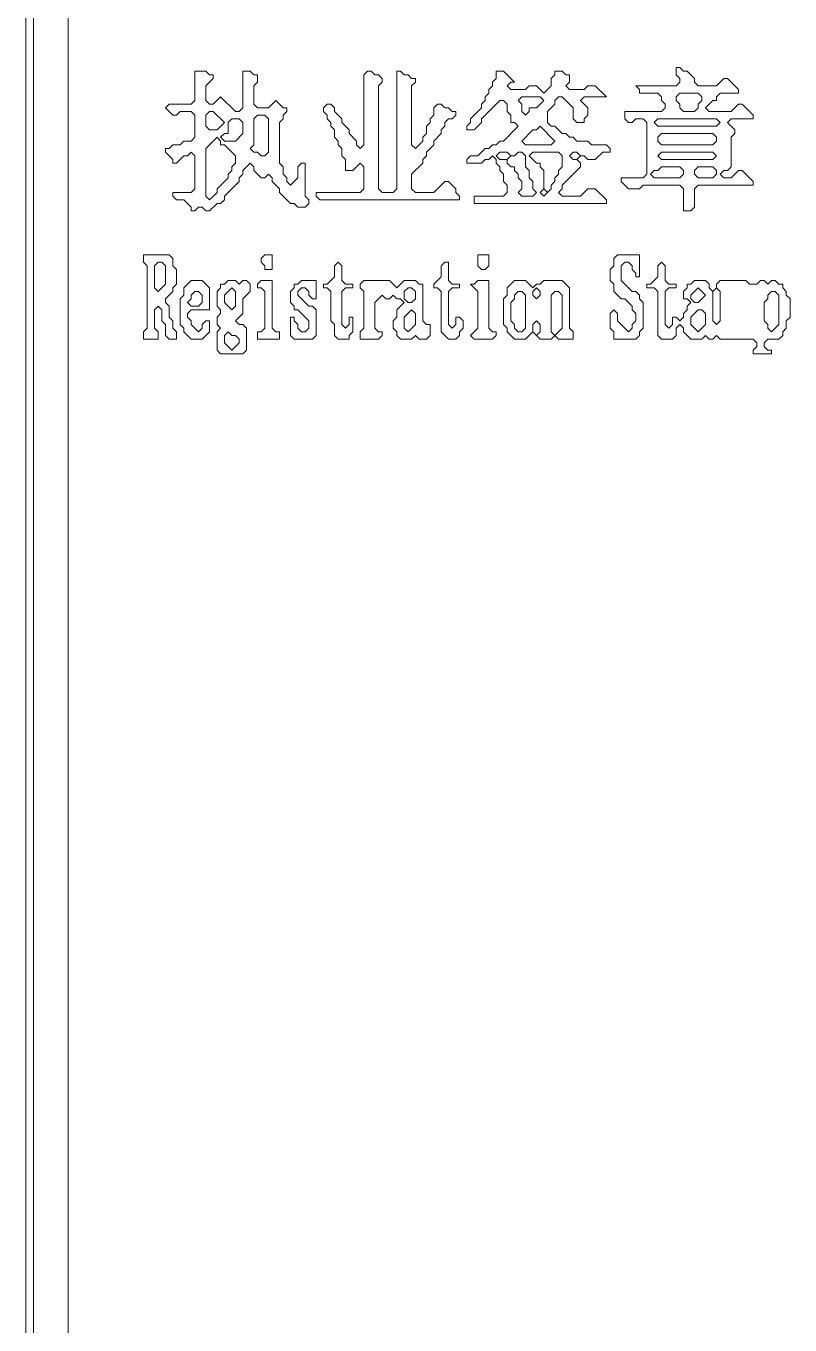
# Model space of a CAD drawing. Header units: millimetres. Extents: x 24 to 865, y 18 to 612.
# Drawn here: x 774.98 to 793.2, y 96.38 to 127.37 of the extents above; entities that cross this region are included whole.
import ezdxf

# ---------------------------------------------------------------- set-up
doc = ezdxf.new("R2010")
doc.units = ezdxf.units.MM
for name, color, linetype, lineweight in [('TRACE_CURVE', 6, 'Continuous', 0), ('TRACE_STRAIGHT', 5, 'Continuous', 0), ('TRACE_TEXT_SYMBOL', 6, 'Continuous', 0)]:
    doc.layers.add(name, color=color, linetype=linetype, lineweight=lineweight)

msp = doc.modelspace()

# ---------------------------------------------------------------- linework, layer by layer
at = {"layer": 'TRACE_CURVE', "color": 6}
msp.add_lwpolyline([(774.98, 600.7), (774.98, 28.726), (775.156, 28.726), (775.156, 600.7)], close=True, dxfattribs=at)
at = {"layer": 'TRACE_STRAIGHT', "color": 5}
msp.add_line((775.986, 601.456), (775.986, 27.883), dxfattribs=at)
at = {"layer": 'TRACE_TEXT_SYMBOL', "color": 6}
for points in [[(779.009, 126.288), (779.009, 125.587), (778.921, 125.5), (778.396, 125.5), (778.308, 125.412), (778.484, 125.237), (778.571, 125.237), (778.659, 125.325), (778.921, 125.325), (779.009, 125.237), (779.009, 124.712), (778.921, 124.624), (778.746, 124.624), (778.659, 124.536), (778.484, 124.536), (778.396, 124.449), (778.308, 124.449), (778.308, 124.361), (778.484, 124.186), (778.484, 124.098), (778.571, 124.098), (778.746, 124.274), (778.834, 124.274), (778.921, 124.361), (779.009, 124.274), (779.009, 123.485), (778.921, 123.398), (778.484, 123.398), (778.484, 123.31), (778.571, 123.223), (778.746, 123.223), (778.921, 123.048), (778.921, 122.96), (779.009, 122.96), (779.097, 123.048), (779.184, 123.048), (779.272, 122.96), (779.359, 122.96), (779.535, 123.135), (779.622, 123.135), (779.71, 123.223), (779.71, 123.31), (780.06, 123.661), (780.06, 123.748), (780.148, 123.836), (780.148, 123.923), (780.323, 124.098), (780.41, 124.011), (780.41, 123.923), (780.585, 123.748), (780.673, 123.748), (780.761, 123.836), (780.848, 123.748), (780.848, 123.661), (781.023, 123.485), (781.023, 123.398), (781.286, 123.135), (781.374, 123.135), (781.461, 123.048), (781.636, 123.048), (781.724, 123.135), (781.724, 123.223), (781.636, 123.31), (781.636, 124.098)], [(781.636, 124.098), (781.549, 124.098), (781.461, 124.011), (781.461, 123.748), (781.286, 123.573), (781.198, 123.661), (781.198, 123.748), (781.111, 123.836), (781.111, 124.011), (781.023, 124.098), (781.023, 125.062), (781.111, 125.149), (781.111, 125.237), (781.198, 125.325), (781.198, 125.412), (781.111, 125.412), (780.936, 125.587), (780.761, 125.412), (780.498, 125.412), (780.41, 125.5), (780.41, 125.938), (780.498, 126.025), (780.498, 126.2), (780.41, 126.2), (780.323, 126.288), (780.148, 126.288), (780.148, 125.412), (780.06, 125.325), (779.972, 125.325), (779.622, 125.675), (779.447, 125.5), (779.359, 125.5), (779.272, 125.587), (779.272, 125.938), (779.447, 126.113), (779.447, 126.2), (779.359, 126.2), (779.272, 126.288), (779.009, 126.288)], [(783.125, 126.288), (783.038, 126.2), (783.038, 124.536), (782.95, 124.449), (782.862, 124.536), (782.862, 124.624), (782.687, 124.799), (782.687, 124.887), (782.512, 125.062), (782.512, 125.149), (782.337, 125.325), (782.337, 125.412), (782.249, 125.5), (782.162, 125.5), (782.074, 125.412), (782.074, 125.325), (782.162, 125.237), (782.162, 125.149), (782.249, 125.062), (782.249, 124.974), (782.337, 124.887), (782.337, 124.712), (782.425, 124.624), (782.425, 124.536), (782.512, 124.449), (782.512, 124.274), (782.6, 124.186), (782.6, 123.923), (782.775, 123.923), (782.95, 124.098), (783.038, 124.011), (783.038, 123.485), (782.95, 123.398), (781.899, 123.398), (781.899, 123.31), (781.987, 123.223), (785.315, 123.223), (785.315, 123.31), (785.227, 123.398), (785.227, 123.485), (785.052, 123.661), (784.964, 123.661), (784.702, 123.398), (784.264, 123.398), (784.176, 123.485), (784.176, 123.836), (784.439, 124.098), (784.439, 124.186), (784.526, 124.274), (784.526, 124.361), (784.702, 124.536), (784.702, 124.624), (784.877, 124.799), (784.877, 124.887), (784.964, 124.974), (784.964, 125.062), (785.052, 125.149), (785.14, 125.149), (785.227, 125.237), (785.227, 125.325), (785.14, 125.325), (785.052, 125.412), (784.964, 125.412), (784.877, 125.5)], [(784.877, 125.5), (784.789, 125.5), (784.702, 125.412), (784.702, 125.237), (784.614, 125.149), (784.614, 125.062), (784.526, 124.974), (784.526, 124.799), (784.439, 124.712), (784.439, 124.624), (784.264, 124.449), (784.176, 124.536), (784.176, 125.938), (784.264, 126.025), (784.264, 126.113), (784.176, 126.113), (784.089, 126.2), (784.001, 126.2), (783.913, 126.288), (783.826, 126.288), (783.826, 123.485), (783.738, 123.398), (783.476, 123.398), (783.388, 123.485), (783.388, 125.938), (783.476, 126.025), (783.476, 126.113), (783.388, 126.2), (783.3, 126.2), (783.213, 126.288), (783.125, 126.288)], [(786.19, 126.288), (786.19, 126.113), (786.103, 126.025), (786.103, 125.938), (786.015, 125.85), (786.015, 125.762), (785.928, 125.675), (785.928, 125.587), (785.84, 125.5), (785.84, 125.412), (785.577, 125.149), (785.577, 125.062), (785.49, 124.974), (785.49, 124.887), (785.665, 124.887), (785.84, 125.062), (785.84, 125.149), (786.278, 125.587), (786.366, 125.587), (786.453, 125.5), (786.453, 125.325), (786.541, 125.237), (786.541, 125.062), (786.628, 125.062), (786.716, 124.974), (786.366, 124.624), (786.278, 124.624), (786.19, 124.536), (786.103, 124.536), (786.015, 124.449), (785.928, 124.449), (785.753, 124.274), (785.577, 124.274), (785.49, 124.186), (785.49, 124.098), (785.84, 124.098), (785.928, 124.186), (786.015, 124.186), (786.103, 124.274), (786.19, 124.186), (786.19, 124.098), (786.278, 124.011), (786.278, 123.923), (786.366, 123.836), (786.366, 123.661), (786.453, 123.573), (786.453, 123.398), (786.366, 123.31), (785.665, 123.31), (785.665, 123.135), (788.818, 123.135), (788.818, 123.223), (788.555, 123.485), (788.38, 123.485), (788.205, 123.31), (787.767, 123.31), (787.679, 123.398), (787.767, 123.485), (787.767, 123.573), (788.205, 124.011), (788.205, 124.098), (788.117, 124.186), (788.205, 124.274), (788.292, 124.274)], [(788.292, 124.274), (788.38, 124.186), (788.555, 124.186), (788.73, 124.361), (788.905, 124.361), (788.905, 124.449), (788.818, 124.536), (788.467, 124.536), (788.38, 124.624), (788.117, 124.624), (788.03, 124.712), (787.942, 124.712), (787.854, 124.799), (787.767, 124.799), (787.592, 124.974), (787.504, 124.974), (787.417, 125.062), (787.417, 125.325), (787.592, 125.5), (787.592, 125.587), (787.679, 125.675), (787.767, 125.675), (788.03, 125.412), (788.03, 125.149), (788.117, 125.062), (788.292, 125.062), (788.292, 125.149), (788.38, 125.237), (788.38, 125.412), (788.205, 125.587), (788.292, 125.675), (788.818, 125.675), (788.555, 125.938), (788.38, 125.938), (788.292, 125.85), (787.942, 125.85), (787.854, 125.938), (787.942, 126.025), (787.942, 126.2), (787.854, 126.2), (787.767, 126.288), (787.592, 126.288), (787.592, 126.2), (787.504, 126.113), (787.504, 125.938), (787.329, 125.762), (787.154, 125.938), (786.979, 125.938), (786.891, 125.85), (786.541, 125.85), (786.453, 125.938), (786.541, 126.025), (786.628, 126.025), (786.366, 126.288), (786.19, 126.288)], [(790.482, 126.375), (790.482, 126.2), (790.569, 126.113), (790.569, 126.025), (790.482, 125.938), (789.518, 125.938), (789.606, 125.85), (789.606, 125.762), (790.044, 125.762), (790.131, 125.675), (790.131, 125.587), (790.219, 125.5), (790.219, 125.412), (790.131, 125.325), (789.256, 125.325), (789.256, 125.149), (789.343, 125.062), (789.431, 125.062), (789.518, 125.149), (789.694, 125.149), (789.781, 125.062), (789.781, 123.836), (789.694, 123.748), (789.168, 123.748), (789.168, 123.661), (789.343, 123.485), (789.606, 123.485), (789.694, 123.573), (790.569, 123.573), (790.657, 123.485), (790.657, 122.96), (790.832, 122.96), (790.92, 123.048), (790.92, 123.485), (791.007, 123.573), (792.321, 123.573), (792.321, 123.661), (792.058, 123.923), (791.971, 123.923), (791.795, 123.748), (791.62, 123.748), (791.533, 123.836), (791.62, 123.923), (791.708, 123.923), (791.795, 124.011), (791.795, 124.712), (791.883, 124.799), (791.883, 124.887), (791.708, 125.062), (791.795, 125.149), (792.321, 125.149), (792.321, 125.237), (792.058, 125.5), (791.971, 125.5), (791.795, 125.325), (791.27, 125.325), (791.182, 125.412), (791.358, 125.587), (791.445, 125.587), (791.445, 125.675), (791.533, 125.762), (791.971, 125.762), (791.971, 125.85), (791.708, 126.113)], [(791.708, 126.113), (791.62, 126.113), (791.445, 125.938), (791.007, 125.938), (790.92, 126.025), (790.92, 126.113), (790.745, 126.288), (790.657, 126.288), (790.569, 126.375), (790.482, 126.375)], [(790.131, 121.734), (790.044, 121.646), (790.044, 121.384), (789.869, 121.208), (789.781, 121.208), (789.781, 121.121), (789.956, 121.121), (790.044, 121.033), (790.044, 119.982), (790.131, 119.895), (790.394, 119.895), (790.482, 119.982), (790.482, 120.157), (790.569, 120.245), (790.657, 120.157), (790.657, 120.07), (790.832, 119.895), (791.095, 119.895), (791.182, 119.982), (791.27, 119.895), (791.358, 119.895), (791.445, 119.982), (791.533, 119.895), (792.321, 119.895), (792.409, 119.807), (792.409, 119.72), (792.321, 119.632), (792.321, 119.544), (792.759, 119.544), (792.759, 119.632), (792.671, 119.632), (792.584, 119.72), (792.584, 119.807), (792.671, 119.895), (792.934, 119.895), (793.022, 119.982), (793.022, 120.07), (793.109, 120.157), (793.109, 120.333), (793.197, 120.42), (793.197, 120.858), (793.109, 120.946), (793.109, 121.033), (793.022, 121.121), (793.022, 121.208), (792.934, 121.208), (792.846, 121.296), (792.759, 121.296), (792.671, 121.208), (792.584, 121.296), (792.496, 121.296), (792.409, 121.208), (792.233, 121.208), (792.146, 121.296), (791.533, 121.296), (791.445, 121.208), (791.445, 121.121), (791.358, 121.033), (791.27, 121.121), (791.27, 121.208), (791.182, 121.296), (790.92, 121.296), (790.832, 121.208), (790.745, 121.208)], [(790.745, 121.208), (790.745, 121.121), (790.657, 121.033), (790.657, 120.858), (790.745, 120.858), (790.832, 120.77), (790.745, 120.683), (790.745, 120.595), (790.657, 120.508), (790.657, 120.42), (790.569, 120.333), (790.482, 120.42), (790.394, 120.42), (790.394, 120.245), (790.307, 120.157), (790.219, 120.245), (790.219, 121.033), (790.307, 121.121), (790.482, 121.121), (790.482, 121.208), (790.307, 121.208), (790.219, 121.296), (790.219, 121.646), (790.131, 121.734)]]:
    msp.add_lwpolyline(points, dxfattribs=at)
for points in [[(786.716, 125.587), (786.804, 125.675), (787.241, 125.675), (787.329, 125.587), (787.154, 125.412), (786.979, 125.412), (786.979, 125.325), (786.891, 125.237), (786.804, 125.325), (786.804, 125.5)], [(790.482, 125.675), (790.569, 125.762), (791.007, 125.762), (791.095, 125.675), (791.095, 125.587), (791.007, 125.5), (791.007, 125.412), (790.92, 125.325), (790.657, 125.325), (790.569, 125.412), (790.569, 125.5), (790.482, 125.587)], [(779.272, 125.237), (779.359, 125.325), (779.447, 125.325), (779.71, 125.062), (779.535, 124.887), (779.359, 124.887), (779.272, 124.974)], [(780.41, 125.149), (780.498, 125.237), (780.673, 125.237), (780.761, 125.149), (780.761, 124.361), (780.673, 124.274), (780.585, 124.274), (780.498, 124.361), (780.41, 124.361), (780.323, 124.449), (780.41, 124.536)], [(779.797, 125.062), (779.885, 125.149), (780.06, 125.149), (780.148, 125.062), (780.148, 124.799), (779.972, 124.624), (779.71, 124.624), (779.622, 124.712), (779.71, 124.799), (779.797, 124.799)], [(787.154, 124.887), (787.241, 124.974), (787.592, 124.624), (787.504, 124.536), (786.891, 124.536), (786.804, 124.624), (787.066, 124.887)], [(789.956, 125.062), (790.044, 125.149), (791.445, 125.149), (791.533, 125.062), (791.445, 124.974), (790.044, 124.974)], [(779.535, 124.712), (779.622, 124.624), (779.622, 124.536), (779.71, 124.536), (779.972, 124.274), (779.972, 124.098), (779.885, 124.011), (779.885, 123.923), (779.797, 123.836), (779.797, 123.748), (779.535, 123.485), (779.535, 123.398), (779.359, 123.223), (779.272, 123.31), (779.272, 124.449)], [(790.044, 124.712), (790.131, 124.799), (791.358, 124.799), (791.445, 124.712), (791.445, 124.624), (791.358, 124.536), (790.131, 124.536), (790.044, 124.624)], [(786.19, 124.274), (786.278, 124.361), (786.453, 124.361), (786.541, 124.274), (786.453, 124.186), (786.278, 124.186)], [(786.628, 124.274), (786.716, 124.361), (786.804, 124.361), (786.891, 124.274), (786.891, 124.011), (786.979, 123.923), (786.979, 123.748), (787.066, 123.661), (787.066, 123.485), (787.154, 123.398), (787.066, 123.31), (786.804, 123.31), (786.716, 123.398), (786.804, 123.485), (786.804, 123.661), (786.716, 123.748), (786.716, 123.836), (786.628, 123.923), (786.628, 124.011), (786.541, 124.011), (786.453, 124.098), (786.453, 124.186), (786.541, 124.274)], [(786.979, 124.274), (787.066, 124.361), (787.679, 124.361), (787.767, 124.274), (787.767, 124.011), (787.679, 123.923), (787.679, 123.836), (787.592, 123.748), (787.592, 123.661), (787.504, 123.573), (787.504, 123.485), (787.417, 123.398), (787.329, 123.485), (787.329, 123.923), (787.241, 124.011), (787.241, 124.098), (787.154, 124.098)], [(787.942, 124.274), (788.03, 124.361), (788.117, 124.361), (788.205, 124.274), (788.117, 124.186), (788.03, 124.186)], [(790.044, 124.274), (790.131, 124.361), (791.358, 124.361), (791.445, 124.274), (791.358, 124.186), (790.131, 124.186)], [(790.044, 123.923), (790.131, 124.011), (790.569, 124.011), (790.657, 123.923), (790.657, 123.836), (790.569, 123.748), (789.956, 123.748), (789.869, 123.836), (789.956, 123.923)], [(790.92, 123.923), (791.007, 124.011), (791.358, 124.011), (791.445, 123.923), (791.445, 123.836), (791.358, 123.748), (791.007, 123.748), (790.92, 123.836)], [(787.241, 123.398), (787.329, 123.485), (787.417, 123.398), (787.329, 123.31)], [(777.783, 121.909), (777.783, 121.734), (777.871, 121.646), (777.871, 120.157), (777.783, 120.07), (777.783, 119.895), (778.133, 119.895), (778.133, 120.07), (778.046, 120.157), (778.046, 120.595), (778.133, 120.683), (778.221, 120.595), (778.221, 120.333), (778.308, 120.245), (778.308, 119.982), (778.396, 119.895), (778.571, 119.895), (778.571, 120.07), (778.484, 120.157), (778.484, 120.333), (778.396, 120.42), (778.396, 120.683), (778.308, 120.77), (778.308, 120.858), (778.484, 121.033), (778.484, 121.121), (778.571, 121.208), (778.571, 121.559), (778.484, 121.646), (778.484, 121.821), (778.396, 121.909)], [(780.673, 121.909), (780.585, 121.821), (780.585, 121.734), (780.673, 121.646), (780.673, 121.559), (780.848, 121.559), (780.848, 121.909)], [(785.753, 121.909), (785.753, 121.646), (785.84, 121.559), (785.928, 121.559), (786.015, 121.646), (786.015, 121.909)], [(789.081, 121.909), (788.993, 121.821), (788.993, 121.646), (788.905, 121.559), (788.905, 121.296), (788.993, 121.208), (788.993, 121.033), (789.168, 120.858), (789.256, 120.858), (789.431, 120.683), (789.431, 120.595), (789.518, 120.508), (789.518, 120.333), (789.431, 120.245), (789.431, 120.157), (789.343, 120.07), (789.081, 120.333), (789.081, 120.508), (788.993, 120.595), (788.905, 120.508), (788.905, 120.157), (788.993, 120.07), (788.993, 119.895), (789.518, 119.895), (789.606, 119.982), (789.606, 120.07), (789.694, 120.157), (789.694, 120.77), (789.606, 120.858), (789.606, 120.946), (789.518, 121.033), (789.431, 121.033), (789.168, 121.296), (789.168, 121.646), (789.256, 121.734), (789.343, 121.734), (789.431, 121.646), (789.431, 121.559), (789.518, 121.471), (789.518, 121.384), (789.606, 121.384), (789.606, 121.909)], [(778.046, 121.646), (778.133, 121.734), (778.221, 121.734), (778.308, 121.646), (778.308, 121.208), (778.133, 121.033), (778.046, 121.121)], [(782.425, 121.734), (782.337, 121.646), (782.337, 121.384), (782.162, 121.208), (782.074, 121.208), (782.074, 121.121), (782.162, 121.121), (782.249, 121.033), (782.249, 120.333), (782.337, 120.245), (782.337, 119.982), (782.425, 119.895), (782.687, 119.895), (782.687, 119.982), (782.775, 120.07), (782.775, 120.42), (782.687, 120.42), (782.687, 120.245), (782.6, 120.157), (782.512, 120.245), (782.512, 121.033), (782.6, 121.121), (782.775, 121.121), (782.775, 121.208), (782.6, 121.208), (782.512, 121.296), (782.512, 121.646)], [(784.964, 121.734), (784.877, 121.646), (784.877, 121.384), (784.702, 121.208), (784.702, 121.121), (784.789, 121.121), (784.877, 121.033), (784.877, 120.07), (785.052, 119.895), (785.227, 119.895), (785.315, 119.982), (785.315, 120.07), (785.402, 120.157), (785.402, 120.333), (785.315, 120.42), (785.227, 120.42), (785.227, 120.245), (785.14, 120.157), (785.052, 120.245), (785.052, 121.033), (785.14, 121.121), (785.315, 121.121), (785.315, 121.208), (785.14, 121.208), (785.052, 121.296), (785.052, 121.734)], [(778.921, 121.296), (778.746, 121.121), (778.746, 120.946), (778.659, 120.858), (778.659, 120.245), (778.746, 120.157), (778.746, 120.07), (778.921, 119.895), (779.184, 119.895), (779.359, 120.07), (779.359, 120.333), (779.272, 120.333), (779.184, 120.245), (779.184, 120.157), (779.097, 120.07), (778.921, 120.245), (778.921, 120.333), (778.834, 120.42), (778.834, 120.508), (778.921, 120.595), (779.359, 120.595), (779.359, 121.121), (779.184, 121.296)], [(779.797, 121.296), (779.71, 121.208), (779.622, 121.208), (779.622, 121.121), (779.535, 121.033), (779.535, 120.683), (779.622, 120.595), (779.622, 120.508), (779.535, 120.42), (779.535, 120.245), (779.622, 120.157), (779.535, 120.07), (779.535, 119.632), (779.622, 119.544), (780.148, 119.544), (780.235, 119.632), (780.235, 120.157), (780.148, 120.245), (780.06, 120.245), (779.972, 120.333), (780.148, 120.508), (780.148, 120.858), (780.323, 121.033), (780.323, 121.208), (780.235, 121.296), (780.148, 121.296), (780.06, 121.208), (779.972, 121.296)], [(780.585, 121.296), (780.498, 121.208), (780.498, 121.121), (780.585, 121.121), (780.673, 121.033), (780.673, 120.157), (780.585, 120.07), (780.498, 120.07), (780.498, 119.895), (781.023, 119.895), (781.023, 120.07), (780.936, 120.07), (780.848, 120.157), (780.848, 121.296)], [(781.549, 121.296), (781.461, 121.208), (781.374, 121.208), (781.374, 121.121), (781.286, 121.033), (781.286, 120.77), (781.374, 120.683), (781.374, 120.595), (781.461, 120.595), (781.724, 120.333), (781.724, 120.157), (781.636, 120.07), (781.549, 120.07), (781.461, 120.157), (781.461, 120.245), (781.374, 120.333), (781.374, 120.42), (781.286, 120.42), (781.286, 119.982), (781.374, 119.895), (781.812, 119.895), (781.899, 119.982), (781.899, 120.595), (781.812, 120.683), (781.724, 120.683), (781.461, 120.946), (781.461, 121.033), (781.549, 121.121), (781.636, 121.121), (781.724, 121.033), (781.724, 120.946), (781.812, 120.858), (781.899, 120.858), (781.899, 121.296)], [(783.038, 121.296), (782.95, 121.208), (782.95, 121.121), (783.038, 121.033), (783.038, 120.157), (782.95, 120.07), (782.95, 119.895), (783.388, 119.895), (783.476, 119.982), (783.476, 120.07), (783.388, 120.07), (783.3, 120.157), (783.3, 120.77), (783.476, 120.946), (783.563, 120.858), (783.651, 120.858), (783.738, 120.946), (783.826, 120.858), (783.913, 120.858), (784.001, 120.77), (783.826, 120.595), (783.826, 120.42), (783.738, 120.333), (783.738, 120.157), (783.826, 120.07), (783.826, 119.982), (783.913, 119.895), (784.176, 119.895), (784.264, 119.982), (784.351, 119.895), (784.526, 119.895), (784.614, 119.982), (784.614, 120.245), (784.526, 120.245), (784.439, 120.333), (784.439, 121.208), (784.351, 121.208), (784.264, 121.296), (784.001, 121.296), (783.826, 121.121), (783.651, 121.296)], [(785.753, 121.296), (785.665, 121.208), (785.577, 121.208), (785.753, 121.033), (785.753, 120.157), (785.577, 119.982), (785.665, 119.895), (786.103, 119.895), (786.19, 119.982), (786.19, 120.07), (786.103, 120.07), (786.015, 120.157), (786.015, 121.296)], [(786.628, 121.296), (786.453, 121.121), (786.453, 120.946), (786.366, 120.858), (786.366, 120.245), (786.453, 120.157), (786.453, 120.07), (786.628, 119.895), (786.891, 119.895), (787.066, 120.07), (787.241, 119.895), (787.504, 119.895), (787.592, 119.982), (787.679, 119.895), (788.03, 119.895), (788.03, 120.07), (787.942, 120.157), (787.942, 121.121), (787.767, 121.296), (787.329, 121.296), (787.241, 121.208), (787.154, 121.208), (787.066, 121.121), (786.891, 121.296)], [(778.921, 120.946), (779.009, 121.033), (779.097, 121.033), (779.184, 120.946), (779.184, 120.77), (779.097, 120.683), (778.921, 120.683), (778.834, 120.77), (778.921, 120.858)], [(779.885, 121.121), (779.972, 121.033), (779.972, 120.683), (779.885, 120.595), (779.71, 120.77), (779.71, 120.946)], [(784.001, 121.033), (784.089, 121.121), (784.176, 121.121), (784.264, 121.033), (784.264, 120.858), (784.176, 120.77), (784.089, 120.77), (784.001, 120.858)], [(786.628, 120.946), (786.716, 121.033), (786.804, 121.033), (786.891, 120.946), (786.891, 120.157), (786.804, 120.07), (786.716, 120.07), (786.628, 120.157), (786.628, 120.245), (786.541, 120.333), (786.541, 120.77), (786.628, 120.858)], [(787.066, 121.033), (787.154, 121.121), (787.241, 121.033), (787.241, 120.946), (787.154, 120.858), (787.066, 120.946)], [(787.504, 120.946), (787.592, 121.033), (787.679, 121.033), (787.767, 120.946), (787.767, 120.157), (787.592, 119.982), (787.504, 120.07)], [(791.007, 121.121), (791.182, 120.946), (791.007, 120.77), (790.92, 120.77), (790.832, 120.858), (790.832, 120.946)], [(791.358, 121.033), (791.445, 121.121), (791.533, 121.033), (791.533, 120.333), (791.445, 120.245), (791.358, 120.333)], [(792.671, 120.946), (792.759, 121.033), (792.846, 121.033), (792.934, 120.946), (792.934, 120.245), (792.759, 120.07), (792.671, 120.157), (792.671, 120.245), (792.584, 120.333), (792.584, 120.77), (792.671, 120.858)], [(784.176, 120.595), (784.264, 120.508), (784.264, 120.245), (784.089, 120.07), (784.001, 120.157), (784.001, 120.42)], [(791.007, 120.595), (791.095, 120.595), (791.182, 120.508), (791.182, 120.245), (791.007, 120.07), (790.832, 120.245), (790.832, 120.42)], [(787.066, 120.245), (787.154, 120.333), (787.241, 120.245), (787.241, 120.07), (787.154, 119.982), (787.066, 120.07)], [(779.71, 119.982), (779.797, 120.07), (779.885, 119.982), (779.972, 119.982), (780.06, 119.895), (780.06, 119.807), (779.885, 119.632), (779.71, 119.807)]]:
    msp.add_lwpolyline(points, close=True, dxfattribs=at)

doc.saveas('drawing.dxf')
